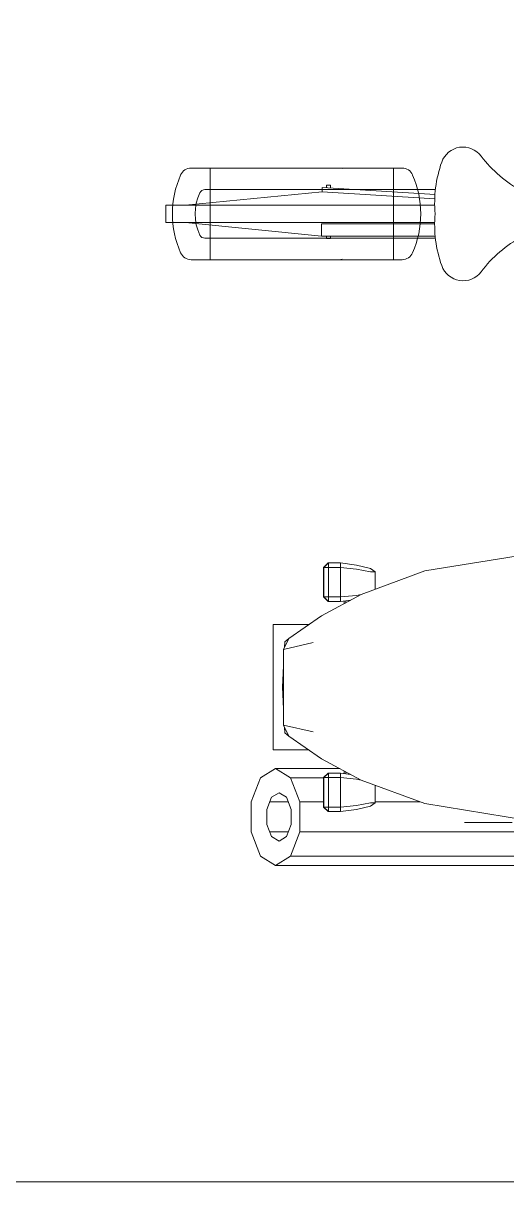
# Model space of a CAD drawing. Units: millimetres at full size, sheet at 1:100. Extents: x -361910 to 68111, y -79207 to 22945.
# Drawn here: x 10668 to 11522, y -49744 to -47698 of the extents above; entities that cross this region are included whole.
import ezdxf

# ---------------------------------------------------------------- set-up
doc = ezdxf.new("R2010")
doc.units = ezdxf.units.MM
doc.header["$LTSCALE"] = 100
for name, color, linetype, lineweight in [('0-5_外部部品', 4, 'Continuous', 9), ('0-D_寸法', 4, 'Continuous', 9), ('0-E_文字', 4, 'Continuous', 9)]:
    doc.layers.add(name, color=color, linetype=linetype, lineweight=lineweight)

msp = doc.modelspace()

# ---------------------------------------------------------------- linework, layer by layer
at = {"layer": '0-5_外部部品'}
for p, q in [((11206.5, -48650.8), (11198.5, -48658.8)), ((11207, -48650.8), (11199, -48658.8)), ((11207, -48650.8), (11207.1, -48658.8)), ((11227.8, -48650.8), (11228.3, -48650.8)), ((11228.5, -48658.8), (11228.3, -48650.8)), ((11228.4, -48650.8), (11256.6, -48654.4)), ((11228.4, -48650.8), (11228.5, -48658.8)), ((11256.6, -48654.4), (11281.4, -48660.7)), ((11377.1, -48664.8), (11265, -48706.5)), ((11281.4, -48660.7), (11289.4, -48666.3)), ((11289.4, -48666.3), (11281.5, -48666.3)), ((11289.4, -48666.3), (11289.4, -48697.4)), ((11265, -48706.5), (11195.1, -48744.2)), ((11199, -48710.8), (11207, -48718.8)), ((11227.8, -48718.8), (11228.3, -48718.7)), ((11246.5, -48716.4), (11228.4, -48718.8)), ((11234.9, -48722.7), (11234.9, -48717.9)), ((11237.7, -48717.6), (11237.7, -48721.2)), ((11244.2, -48716.7), (11244.2, -48717.7)), ((11246.5, -48716.4), (11246.7, -48716.4)), ((11195.1, -48744.2), (11137, -48783.9)), ((11109.2, -48759.7), (11172.5, -48759.7)), ((11109.2, -48759.7), (11109.2, -48980.9)), ((11127.7, -48803.6), (11180.3, -48791.5)), ((11129.9, -48790), (11129.4, -48800)), ((11127.7, -48832.4), (11125.7, -48870.3)), ((11125.7, -48870.3), (11127.7, -48908.2)), ((11127.7, -48937), (11127.7, -48870.3)), ((11129.4, -48940.6), (11129.9, -48950.7)), ((11172.4, -48980.9), (11109.2, -48980.9)), ((11113.7, -49013.7), (11140.2, -49030)), ((11206.5, -49021.9), (11198.5, -49029.8)), ((11207, -49021.9), (11199, -49029.8)), ((11206.5, -49021.9), (11207, -49021.9)), ((11207, -49021.9), (11228.3, -49021.8)), ((11207, -49021.9), (11207.1, -49029.8)), ((11228.3, -49021.9), (11227.8, -49021.8)), ((11228.4, -49021.8), (11246.5, -49024.2)), ((11228.4, -49021.8), (11228.5, -49029.8)), ((11234.9, -49022.7), (11234.9, -49017.9)), ((11237.7, -49019.4), (11237.7, -49023)), ((11244.2, -49022.9), (11244.2, -49023.9)), ((11070.8, -49072.8), (11087.2, -49030)), ((11140.2, -49030), (11156.5, -49072.8)), ((11198.5, -49030), (11140.2, -49030)), ((11198.5, -49029.8), (11199, -49029.8)), ((11198.5, -49029.8), (11198.5, -49081.9)), ((11199, -49029.8), (11207.1, -49029.8)), ((11199, -49029.8), (11199, -49081.9)), ((11207.1, -49029.8), (11207.1, -49081.9)), ((11228.5, -49029.8), (11256.8, -49032.6)), ((11228.5, -49029.8), (11228.5, -49081.9)), ((11246.7, -49024.3), (11246.5, -49024.3)), ((11256.8, -49032.6), (11265, -49034.2)), ((11265, -49034.2), (11377.1, -49075.8)), ((11289.4, -49043.2), (11289.4, -49074.3)), ((11106.7, -49064.6), (11120, -49056.5)), ((11120, -49056.5), (11133.2, -49064.6)), ((11070.8, -49125.7), (11070.8, -49072.8)), ((11098.5, -49086.1), (11106.7, -49064.6)), ((11136.3, -49072.8), (11103.6, -49072.8)), ((11133.2, -49064.6), (11141.4, -49086.1)), ((11156.5, -49072.8), (11156.5, -49125.7)), ((11198.5, -49072.8), (11156.5, -49072.8)), ((11198.5, -49081.9), (11199, -49081.9)), ((11198.5, -49081.9), (11206.5, -49089.9)), ((11199, -49081.9), (11207.1, -49081.9)), ((11199, -49081.9), (11207, -49089.9)), ((11207.1, -49081.9), (11207, -49089.9)), ((11228.5, -49081.9), (11228.4, -49089.9)), ((11228.5, -49081.9), (11256.8, -49079.1)), ((11256.6, -49086.2), (11281.4, -49080)), ((11256.8, -49079.1), (11281.5, -49074.3)), ((11289.4, -49074.3), (11281.4, -49080)), ((11281.5, -49074.3), (11289.4, -49074.3)), ((11369, -49072.8), (11289.4, -49072.8)), ((11377.1, -49075.8), (11557.2, -49104.7)), ((11098.5, -49112.5), (11098.5, -49086.1)), ((11141.4, -49086.1), (11141.4, -49112.5)), ((11228.3, -49089.8), (11227.8, -49089.9)), ((11228.4, -49089.9), (11256.6, -49086.2)), ((11106.7, -49133.9), (11098.5, -49112.5)), ((11141.4, -49112.5), (11133.2, -49133.9)), ((11531.8, -49108.8), (11518.9, -49108.8)), ((11087.2, -49168.5), (11070.8, -49125.7)), ((11136.3, -49125.7), (11103.6, -49125.7)), ((11120, -49142.1), (11106.7, -49133.9)), ((11133.2, -49133.9), (11120, -49142.1)), ((11156.5, -49125.7), (11140.2, -49168.5)), ((11552.3, -49125.7), (11156.5, -49125.7)), ((11113.7, -49184.9), (11087.2, -49168.5)), ((11140.2, -49168.5), (11113.7, -49184.9)), ((11601.7, -49184.9), (11113.7, -49184.9)), ((11628.2, -49168.5), (11140.2, -49168.5))]:
    msp.add_line(p, q, dxfattribs=at)
for points in [[(11377.1, -48664.8), (11557.2, -48635.9), (11578.1, -48632.8)], [(11206.5, -48650.8), (11207, -48650.8), (11228.3, -48650.8)], [(11199, -48658.8), (11198.5, -48658.8), (11198.5, -48710.8)], [(11207.1, -48658.8), (11199, -48658.8), (11199, -48710.8)], [(11228.5, -48710.8), (11228.5, -48658.8), (11207.1, -48658.8), (11207.1, -48710.8)], [(11281.5, -48666.3), (11256.8, -48661.6), (11228.5, -48658.8), (11228.5, -48710.8)], [(11207.1, -48710.8), (11199, -48710.8), (11198.5, -48710.8), (11206.5, -48718.8)], [(11228.3, -48718.8), (11228.5, -48710.8), (11207.1, -48710.8), (11207, -48718.8)], [(11265, -48706.4), (11256.8, -48708), (11228.5, -48710.8), (11228.4, -48718.8)], [(11228.3, -48718.8), (11207, -48718.8), (11206.5, -48718.8)], [(11129.9, -48790), (11137, -48783.9), (11195.1, -48744.2)], [(11127.7, -48870.3), (11127.7, -48803.6), (11137, -48783.9)], [(11180.3, -48949.2), (11127.7, -48937), (11137, -48956.7)], [(11195.1, -48996.5), (11137, -48956.7), (11129.9, -48950.7)], [(11137, -48956.7), (11195.1, -48996.5), (11265, -49034.2)], [(11087.2, -49030), (11113.7, -49013.7), (11227, -49013.7)], [(11207.1, -49029.8), (11228.5, -49029.8), (11228.3, -49021.8)], [(11207.1, -49081.9), (11228.5, -49081.9), (11228.5, -49029.8)], [(11206.5, -49089.9), (11228.3, -49089.9), (11228.5, -49081.9)], [(11518.9, -49108.8), (11504.4, -49108.8), (11447.7, -49108.8)]]:
    msp.add_lwpolyline(points, dxfattribs=at)
at = {"layer": '0-D_寸法', "color": 7, "lineweight": 18}
msp.add_lwpolyline([(7453.4, -37863.6), (22160.1, -37863.6), (22160.1, -49743.6), (7453.4, -49743.6)], close=True, dxfattribs=at)
at = {"layer": '0-E_文字'}
for p, q in [((11337.1, -47953.4), (10964.6, -47953.4)), ((10998.2, -47953.4), (10998.2, -48115.3)), ((11322.3, -47953.4), (11322.3, -48115.3)), ((11196.3, -47995.6), (10954.7, -48019)), ((11396.2, -47991.4), (10989, -47991.4)), ((11196.3, -47995.6), (11196.3, -47988)), ((11394.9, -48007.7), (11196.3, -47995.6)), ((11395.4, -48000.2), (11196.8, -47988)), ((11210.8, -47983.8), (11203.5, -47983.8)), ((11203.5, -47983.8), (11203.5, -47988.4)), ((11210.8, -47983.8), (11210.8, -47988.9)), ((10919.9, -48019), (10919.9, -48049.7)), ((11394.8, -48019), (10919.9, -48019)), ((11394.8, -48049.7), (10919.9, -48049.7)), ((11194.6, -48073.6), (10954.7, -48049.7)), ((11194.6, -48073.6), (11194.6, -48051.9)), ((11394.8, -48051.9), (11194.6, -48051.9)), ((11396.2, -48077.3), (10989, -48077.3)), ((11395.8, -48073.6), (11194.6, -48073.6)), ((11203.5, -48073.6), (11203.5, -48077.9)), ((11210.8, -48077.9), (11203.5, -48077.9)), ((11210.8, -48073.6), (11210.8, -48077.9)), ((11337.1, -48115.3), (10964.6, -48115.3))]:
    msp.add_line(p, q, dxfattribs=at)
for centre, radius, start, end in [((11444.9, -47956.2), 39.9, 37.0649, 160.6419), ((11654.3, -47798), 222.6, 217.0649, 241.9336), ((10964.6, -47973.8), 20.4, 90, 156.433), ((11225.9, -47973.8), 20.4, 74.1512, 90), ((11337.1, -47973.8), 20.4, 23.567, 90), ((11615.2, -48016.1), 220.5, 160.6419, 184.7484), ((11103.4, -48034.4), 171.8, 156.433, 203.567), ((11198.3, -48034.4), 171.8, 336.433, 23.567), ((11057, -48034.4), 85.5, 154.1404, 205.8596), ((10989, -48001.4), 10, 90, 154.1404), ((11615.2, -48052.6), 220.5, 175.2516, 199.3581), ((10989, -48067.3), 10, 205.8596, 270), ((11654.3, -48270.7), 222.6, 118.0664, 142.9351), ((10964.6, -48094.9), 20.4, 203.567, 270), ((11225.9, -48094.9), 20.4, 270, 285.8488), ((11337.1, -48094.9), 20.4, 270, 336.433), ((11444.9, -48112.5), 39.9, 199.3581, 322.9351)]:
    msp.add_arc(centre, radius, start, end, dxfattribs=at)

doc.saveas('drawing.dxf')
